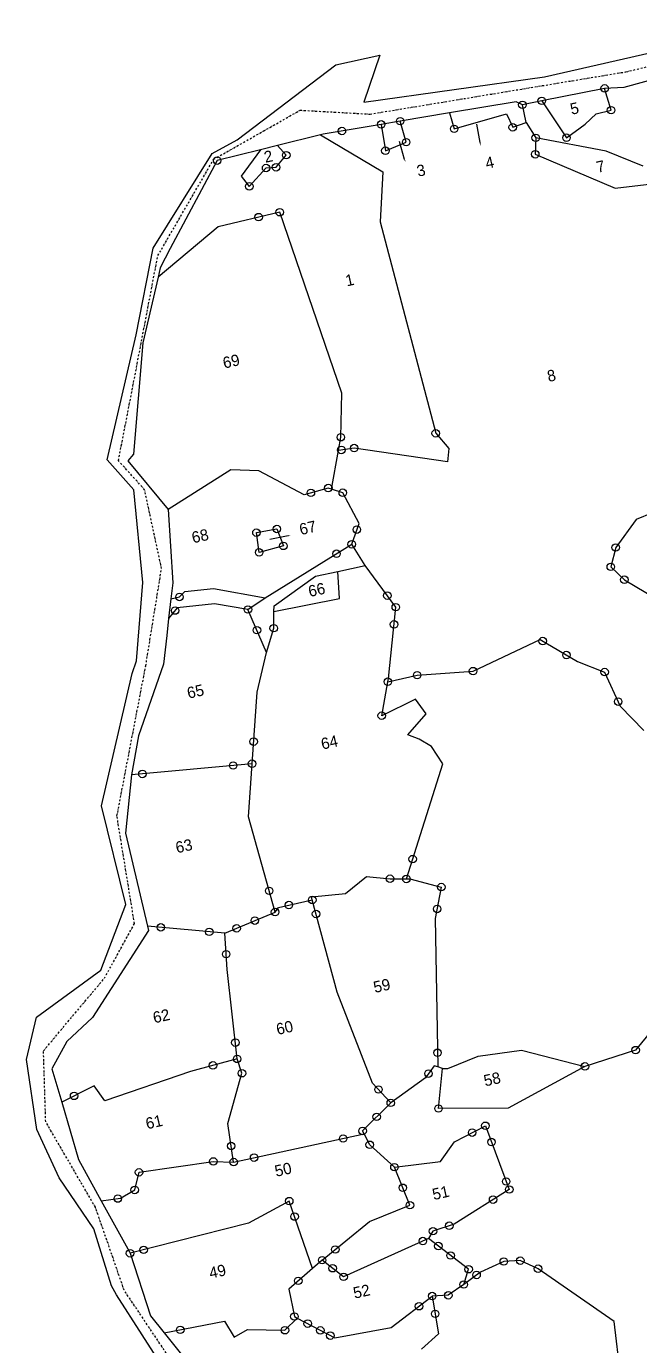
# Model space of a CAD drawing. Header units: metres. Extents: x 308144 to 311379, y 1932438 to 1934417.
# Drawn here: x 308144 to 308645, y 1933107 to 1934184 of the extents above; entities that cross this region are included whole.
import ezdxf

# ---------------------------------------------------------------- set-up
doc = ezdxf.new("R2010")
doc.units = ezdxf.units.M
doc.header["$LTSCALE"] = 0.3
doc.linetypes.add('DASHDOT', pattern=[1, 0.5, -0.25, 0, -0.25])
doc.layers.get('0').update_dxf_attribs({"linetype": 'CONTINUOUS'})
for name, color, linetype in [('OFF', 1, 'CONTINUOUS'), ('POLY_PARCEL', 6, 'CONTINUOUS'), ('POLY_WATER', 4, 'CONTINUOUS'), ('TEXT_PARCEL', 7, 'CONTINUOUS'), ('V_BOUND_STREAM_LINE', 7, 'DASHDOT')]:
    doc.layers.add(name, color=color, linetype=linetype)
doc.styles.get("Standard").update_dxf_attribs({"font": ''})
doc.styles.get('Standard').set_extended_font_data('Kruti Dev 050')

msp = doc.modelspace()

# ---------------------------------------------------------------- linework, layer by layer
for points in [[(308514.2, 1934089.4), (308511.7, 1934104.5)], [(308452.6, 1934075.7), (308448.4, 1934090.4)], [(308357.4, 1933768.4), (308342.5, 1933765.5)]]:
    msp.add_lwpolyline(points)
for centre in [(308616, 1934133.7), (308548.8, 1934120.3), (308564.6, 1934123.5), (308621.2, 1934115.9), (308449, 1934106.9), (308401.4, 1934098.9), (308433.5, 1934104.3), (308493.1, 1934100.7), (308540.9, 1934101.9), (308453.9, 1934089.8), (308559.7, 1934093.3), (308584.8, 1934093.4), (308299.5, 1934074.7), (308356, 1934079.2), (308436.9, 1934082.8), (308559.3, 1934079.9), (308339.5, 1934068.7), (308347.6, 1934069.3), (308325.8, 1934053.7), (308350.6, 1934032.6), (308333.4, 1934028.6), (308400.5, 1933848.9), (308478, 1933852.1), (308401, 1933838.5), (308411.4, 1933840.1), (308376.1, 1933803.5), (308390.3, 1933807.4), (308402.1, 1933803.6), (308331.6, 1933771), (308348.3, 1933774), (308413.6, 1933773.5), (308353.6, 1933760.2), (308409.4, 1933761.5), (308333.8, 1933754.9), (308397, 1933753.8), (308625, 1933758.9), (308621, 1933743.1), (308632.1, 1933732.6), (308268.8, 1933718.5), (308438.5, 1933719.6), (308265.2, 1933707.4), (308324.7, 1933708.3), (308445.4, 1933710.2), (308444, 1933696.1), (308332, 1933691.4), (308345.7, 1933693), (308565.4, 1933682.5), (308584.8, 1933671.1), (308462.9, 1933654.7), (308508.5, 1933658), (308616, 1933657.2), (308438.9, 1933649.3), (308627, 1933633.1), (308433.9, 1933621.6), (308329.3, 1933600.4), (308312.6, 1933580.9), (308328, 1933582.4), (308238.5, 1933574), (308459.2, 1933504.5), (308440.7, 1933488.5), (308454.1, 1933488.3), (308482.6, 1933481.7), (308342, 1933478.6), (308377.2, 1933471.2), (308346.8, 1933461.3), (308358.1, 1933467), (308380.3, 1933459.7), (308479.2, 1933463.8), (308253.5, 1933448.8), (308315.4, 1933448), (308330.3, 1933454.3), (308293.1, 1933445.1), (308306.9, 1933426.9), (308314.4, 1933354.7), (308315.9, 1933341.4), (308479.5, 1933346.4), (308641.3, 1933348.6), (308296.1, 1933336.1), (308319.8, 1933329.7), (308472.1, 1933329.4), (308599.9, 1933335.3), (308182.7, 1933311.2), (308431.3, 1933316.4), (308441.3, 1933305.5), (308480.3, 1933300.9), (308429.8, 1933294.1), (308518.6, 1933286.8), (308402.4, 1933276.4), (308418.3, 1933282.6), (308507.8, 1933281.2), (308311, 1933270.3), (308424.1, 1933271.3), (308523.6, 1933273.5), (308296.4, 1933257.7), (308313, 1933257.2), (308329.7, 1933260.8), (308235.7, 1933248.8), (308444.3, 1933253), (308232.2, 1933234.4), (308451.2, 1933236.2), (308535.6, 1933241.3), (308538.1, 1933234.8), (308218.4, 1933227.4), (308358.4, 1933225.3), (308457, 1933222), (308524.9, 1933226.5), (308362.8, 1933212.7), (308475.8, 1933200.8), (308489.1, 1933205.2), (308467.5, 1933192.7), (308228.4, 1933182.7), (308239.5, 1933185.5), (308396, 1933185.8), (308480.2, 1933188.6), (308490.2, 1933180.9), (308385.3, 1933177.1), (308393.8, 1933170.5), (308504.9, 1933169.7), (308533.6, 1933176), (308547.1, 1933176.7), (308561.6, 1933170.1), (308365.8, 1933160.2), (308402.8, 1933163.5), (308500.9, 1933157.2), (308511.4, 1933165), (308475.1, 1933147.8), (308488.3, 1933148.4), (308464.4, 1933139.5), (308362.6, 1933131.1), (308373.5, 1933125.3), (308477.6, 1933133.3), (308269.4, 1933120.2), (308354.9, 1933119.9), (308383.8, 1933119.8), (308391.9, 1933115.5)]:
    msp.add_circle(centre, 3.06)
for points in [[(308514.6, 1934089.5), (308514.6, 1934087), (308513.8, 1934089.4)], [(308453, 1934075.8), (308453.3, 1934073.3), (308452.2, 1934075.6)], [(308357.4, 1933768.8), (308359.9, 1933768.9), (308357.5, 1933768)]]:
    msp.add_solid(points)
at = {"layer": 'OFF'}
msp.add_line((308396.5, 1934152.8), (308432.5, 1934160.8), dxfattribs=at)
at = {"layer": 'POLY_PARCEL'}
for p, q in [((308621.2, 1934115.9), (308616, 1934133.7)), ((308551.8, 1934105.9), (308548.8, 1934120.3)), ((308564.6, 1934123.5), (308584.8, 1934093.4)), ((308489.3, 1934113.7), (308493.1, 1934100.7)), ((308493.1, 1934100.7), (308535.8, 1934113)), ((308535.8, 1934113), (308540.9, 1934101.9)), ((308600, 1934104.6), (308609, 1934112.9)), ((308609, 1934112.9), (308621.2, 1934115.9)), ((308433.5, 1934104.3), (308436.9, 1934082.8)), ((308453.9, 1934089.8), (308449, 1934106.9)), ((308540.9, 1934101.9), (308551.8, 1934105.9)), ((308551.8, 1934105.9), (308559.7, 1934093.3)), ((308584.8, 1934093.4), (308600, 1934104.6)), ((308356, 1934079.2), (308348.9, 1934087)), ((308384, 1934095.8), (308434.7, 1934065.6)), ((308436.9, 1934082.8), (308453.9, 1934089.8)), ((308559.7, 1934093.3), (308559.3, 1934079.9)), ((308617.1, 1934082.5), (308559.7, 1934093.3)), ((308335, 1934083.6), (308319, 1934061.9)), ((308347.6, 1934069.3), (308356, 1934079.2)), ((308559.3, 1934079.9), (308624.7, 1934052.1)), ((308647.5, 1934070.1), (308617.1, 1934082.5)), ((308325.8, 1934053.7), (308339.5, 1934068.7)), ((308339.5, 1934068.7), (308347.6, 1934069.3)), ((308434.7, 1934065.6), (308432.6, 1934024.7)), ((308319, 1934061.9), (308325.8, 1934053.7)), ((308624.7, 1934052.1), (308671.4, 1934057.7)), ((308350.6, 1934032.6), (308300.3, 1934020.7)), ((308401.4, 1933884.8), (308350.6, 1934032.6)), ((308432.6, 1934024.7), (308478, 1933852.1)), ((308300.3, 1934020.7), (308251.3, 1933979.7)), ((308400.5, 1933848.9), (308401.4, 1933884.8)), ((308478, 1933852.1), (308488.7, 1933839.8)), ((308398.5, 1933838.1), (308400.5, 1933848.9)), ((308411.4, 1933840.1), (308398.5, 1933838.1)), ((308487.7, 1933828.7), (308411.4, 1933840.1)), ((308488.7, 1933839.8), (308487.7, 1933828.7)), ((308392.9, 1933806.6), (308398.5, 1933838.1)), ((308310.6, 1933822.2), (308259.4, 1933790)), ((308333.6, 1933821.6), (308310.6, 1933822.2)), ((308370.6, 1933802), (308333.6, 1933821.6)), ((308390.3, 1933807.4), (308370.6, 1933802)), ((308392.9, 1933806.6), (308390.3, 1933807.4)), ((308402.1, 1933803.6), (308392.9, 1933806.6)), ((308415.4, 1933778.5), (308402.1, 1933803.6)), ((308694.6, 1933803.6), (308641.8, 1933781.7)), ((308331.6, 1933771), (308348.3, 1933774)), ((308348.3, 1933774), (308353.6, 1933760.2)), ((308409.4, 1933761.5), (308415.4, 1933778.5)), ((308641.8, 1933781.7), (308625, 1933758.9)), ((308333.8, 1933754.9), (308331.6, 1933771)), ((308353.6, 1933760.2), (308333.8, 1933754.9)), ((308338.7, 1933717.8), (308409.4, 1933761.5)), ((308420.4, 1933744.1), (308409.4, 1933761.5)), ((308625, 1933758.9), (308621, 1933743.1)), ((308398, 1933739.3), (308420.4, 1933744.1)), ((308445.4, 1933710.2), (308420.4, 1933744.1)), ((308621, 1933743.1), (308632.1, 1933732.6)), ((308346, 1933711.3), (308379.9, 1933735.4)), ((308379.9, 1933735.4), (308398, 1933739.3)), ((308399.4, 1933717.3), (308398, 1933739.3)), ((308632.1, 1933732.6), (308735.1, 1933671.2)), ((308268.8, 1933718.5), (308273.2, 1933723)), ((308273.2, 1933723), (308296.6, 1933725.5)), ((308296.6, 1933725.5), (308338.7, 1933717.8)), ((308267, 1933709.7), (308259.9, 1933700.9)), ((308261.7, 1933717.1), (308268.8, 1933718.5)), ((308297.3, 1933712.8), (308267, 1933709.7)), ((308324.7, 1933708.3), (308297.3, 1933712.8)), ((308324.7, 1933708.3), (308338.7, 1933717.8)), ((308345.9, 1933706.7), (308399.4, 1933717.3)), ((308345.9, 1933706.7), (308346, 1933711.3)), ((308439.4, 1933651.9), (308445.4, 1933710.2)), ((308339.8, 1933673.3), (308324.7, 1933708.3)), ((308345.7, 1933693), (308345.9, 1933706.7)), ((308339.8, 1933673.3), (308345.7, 1933693)), ((308508.5, 1933658), (308563.2, 1933683.7)), ((308563.2, 1933683.7), (308593.9, 1933665.8)), ((308332.1, 1933640.8), (308339.8, 1933673.3)), ((308462.9, 1933654.7), (308508.5, 1933658)), ((308593.9, 1933665.8), (308616, 1933657.2)), ((308616, 1933657.2), (308628.7, 1933629.3)), ((308433.9, 1933621.6), (308438.9, 1933649.3)), ((308438.9, 1933649.3), (308462.9, 1933654.7)), ((308438.9, 1933649.3), (308439.4, 1933651.9)), ((308328, 1933582.4), (308332.1, 1933640.8)), ((308461.4, 1933635.1), (308433.9, 1933621.6)), ((308470.3, 1933623.2), (308461.4, 1933635.1)), ((308455.3, 1933605.9), (308470.3, 1933623.2)), ((308628.7, 1933629.3), (308648, 1933609.4)), ((308464.6, 1933602.5), (308455.3, 1933605.9)), ((308474.5, 1933596.3), (308464.6, 1933602.5)), ((308483.9, 1933582.3), (308474.5, 1933596.3)), ((308328, 1933582.4), (308229.6, 1933573.2)), ((308325.2, 1933539.1), (308328, 1933582.4)), ((308454.1, 1933488.3), (308483.9, 1933582.3)), ((308346.8, 1933461.3), (308325.2, 1933539.1)), ((308404.4, 1933476.4), (308421.6, 1933490.4)), ((308421.6, 1933490.4), (308440.7, 1933488.5)), ((308440.7, 1933488.5), (308454.1, 1933488.3)), ((308454.1, 1933488.3), (308456.8, 1933488.3)), ((308456.8, 1933488.3), (308482.6, 1933481.7)), ((308376.5, 1933473.8), (308404.4, 1933476.4)), ((308377.2, 1933471.2), (308376.5, 1933473.8)), ((308482.6, 1933481.7), (308477.7, 1933456)), ((308346.8, 1933461.3), (308349.5, 1933465.1)), ((308349.5, 1933465.1), (308377.2, 1933471.2)), ((308397.6, 1933395.9), (308377.2, 1933471.2)), ((308305.9, 1933444), (308346.8, 1933461.3)), ((308477.7, 1933456), (308479.7, 1933334.8)), ((308305.9, 1933444), (308242.6, 1933449.8)), ((308307.6, 1933414.5), (308305.9, 1933444)), ((308315.9, 1933341.4), (308307.6, 1933414.5)), ((308691.6, 1933410.3), (308641.3, 1933348.6)), ((308426.5, 1933321.7), (308397.6, 1933395.9)), ((308487.9, 1933333.6), (308512.7, 1933343.5)), ((308512.7, 1933343.5), (308548.2, 1933348.5)), ((308548.2, 1933348.5), (308599.9, 1933335.3)), ((308641.3, 1933348.6), (308599.9, 1933335.3)), ((308315.9, 1933341.4), (308277.7, 1933331.2)), ((308319.8, 1933329.7), (308315.9, 1933341.4)), ((308476.7, 1933335.8), (308469.6, 1933325.9)), ((308479.7, 1933334.8), (308476.7, 1933335.8)), ((308483.5, 1933333.5), (308479.7, 1933334.8)), ((308480.3, 1933300.9), (308483.5, 1933333.5)), ((308483.5, 1933333.5), (308487.9, 1933333.6)), ((308599.9, 1933335.3), (308537.2, 1933301.1)), ((308277.7, 1933331.2), (308207.7, 1933307.1)), ((308308.2, 1933288.8), (308319.8, 1933329.7)), ((308441.3, 1933305.5), (308426.5, 1933321.7)), ((308469.6, 1933325.9), (308441.3, 1933305.5)), ((308199, 1933319.5), (308172.6, 1933306)), ((308207.7, 1933307.1), (308199, 1933319.5)), ((308418.3, 1933282.6), (308441.3, 1933305.5)), ((308537.2, 1933301.1), (308480.3, 1933300.9)), ((308313, 1933257.2), (308308.2, 1933288.8)), ((308313, 1933257.2), (308419.6, 1933280.1)), ((308419.6, 1933280.1), (308418.3, 1933282.6)), ((308424.1, 1933271.3), (308419.6, 1933280.1)), ((308493.5, 1933273.8), (308518.6, 1933286.8)), ((308518.6, 1933286.8), (308538.1, 1933234.8)), ((308444.3, 1933253), (308424.1, 1933271.3)), ((308481.9, 1933257.6), (308493.5, 1933273.8)), ((308235.7, 1933248.8), (308296.4, 1933257.7)), ((308296.4, 1933257.7), (308313, 1933257.2)), ((308444.3, 1933253), (308481.9, 1933257.6)), ((308232.2, 1933234.4), (308235.7, 1933248.8)), ((308457, 1933222), (308444.3, 1933253)), ((308204.9, 1933225.6), (308220.7, 1933227.7)), ((308220.7, 1933227.7), (308232.2, 1933234.4)), ((308358.4, 1933225.3), (308325.2, 1933207.3)), ((308377.3, 1933170.2), (308358.4, 1933225.3)), ((308538.1, 1933234.8), (308493.1, 1933206.5)), ((308424, 1933208.6), (308457, 1933222)), ((308325.2, 1933207.3), (308228.4, 1933182.7)), ((308385.3, 1933177.1), (308424, 1933208.6)), ((308493.1, 1933206.5), (308475.8, 1933200.8)), ((308472, 1933194.8), (308402.8, 1933163.5)), ((308475.8, 1933200.8), (308472, 1933194.8)), ((308504.9, 1933169.7), (308472, 1933194.8)), ((308385.3, 1933177.1), (308377.3, 1933170.2)), ((308402.8, 1933163.5), (308385.3, 1933177.1)), ((308533.6, 1933176), (308514.5, 1933167.3)), ((308547.1, 1933176.7), (308533.6, 1933176)), ((308561.6, 1933170.1), (308547.1, 1933176.7)), ((308377.3, 1933170.2), (308358.1, 1933153.5)), ((308500.9, 1933157.2), (308504.9, 1933169.7)), ((308514.5, 1933167.3), (308500.9, 1933157.2)), ((308623.7, 1933127.1), (308561.6, 1933170.1)), ((308358.1, 1933153.5), (308362.6, 1933131.1)), ((308500.9, 1933157.2), (308488.3, 1933148.4)), ((308441.7, 1933122.1), (308475.1, 1933147.8)), ((308488.3, 1933148.4), (308475.1, 1933147.8)), ((308475.1, 1933147.8), (308480.4, 1933116.9)), ((308354.9, 1933119.9), (308365, 1933129.8)), ((308362.6, 1933131.1), (308365, 1933129.8)), ((308365, 1933129.8), (308395.5, 1933113.6)), ((308256.2, 1933117.7), (308305.4, 1933127.2)), ((308305.4, 1933127.2), (308313.5, 1933114.1)), ((308313.5, 1933114.1), (308324.4, 1933120.5)), ((308324.4, 1933120.5), (308354.9, 1933119.9)), ((308395.5, 1933113.6), (308441.7, 1933122.1)), ((308480.4, 1933116.9), (308466.3, 1933104.5)), ((308631.9, 1933057.8), (308623.7, 1933127.1))]:
    msp.add_line(p, q, dxfattribs=at)
at = {"layer": 'POLY_WATER'}
for p, q in [((308811.7, 1934184.3), (308631.7, 1934134.4)), ((308567, 1934143.1), (308728, 1934179.8)), ((308315.8, 1934091.8), (308396.5, 1934152.8)), ((308432.5, 1934160.8), (308419.2, 1934122.5)), ((308419.2, 1934122.5), (308567, 1934143.1)), ((308616, 1934133.7), (308564.6, 1934123.5)), ((308631.7, 1934134.4), (308616, 1934133.7)), ((308543.6, 1934122.8), (308489.3, 1934113.7)), ((308548.8, 1934120.3), (308543.6, 1934122.8)), ((308564.6, 1934123.5), (308548.8, 1934120.3)), ((308489.3, 1934113.7), (308449, 1934106.9)), ((308433.5, 1934104.3), (308386.2, 1934096.3)), ((308449, 1934106.9), (308433.5, 1934104.3)), ((308295.5, 1934080.4), (308315.8, 1934091.8)), ((308348.9, 1934087), (308335, 1934083.6)), ((308384, 1934095.8), (308348.9, 1934087)), ((308386.2, 1934096.3), (308384, 1934095.8)), ((308247.3, 1934003.3), (308295.5, 1934080.4)), ((308335, 1934083.6), (308299.5, 1934074.7)), ((308299.5, 1934074.7), (308261.2, 1934003)), ((308233.3, 1933932.4), (308247.3, 1934003.3)), ((308261.2, 1934003), (308253, 1933987.1)), ((308251.3, 1933979.7), (308238.9, 1933926)), ((308253, 1933987.1), (308251.3, 1933979.7)), ((308209.6, 1933830.4), (308233.3, 1933932.4)), ((308238.9, 1933926), (308231.2, 1933835.1)), ((308231.5, 1933806), (308209.6, 1933830.4)), ((308231.2, 1933835.1), (308226.6, 1933829.6)), ((308226.6, 1933829.6), (308259.4, 1933790)), ((308238.7, 1933730.4), (308231.5, 1933806)), ((308259.4, 1933790), (308263.2, 1933730.1)), ((308233.6, 1933666.3), (308238.7, 1933730.4)), ((308263.2, 1933730.1), (308261.7, 1933717.1)), ((308261.7, 1933717.1), (308259.9, 1933700.9)), ((308259.9, 1933700.9), (308258.4, 1933687)), ((308258.4, 1933687), (308255.7, 1933663.6)), ((308230.1, 1933656), (308233.6, 1933666.3)), ((308205.1, 1933548), (308230.1, 1933656)), ((308255.7, 1933663.6), (308235.3, 1933605.2)), ((308235.3, 1933605.2), (308229.6, 1933573.2)), ((308229.6, 1933573.2), (308224.8, 1933525.6)), ((308224.9, 1933467.5), (308205.1, 1933548)), ((308224.8, 1933525.6), (308242.6, 1933449.8)), ((308204.6, 1933413.9), (308224.9, 1933467.5)), ((308243.4, 1933446.3), (308197.8, 1933375.3)), ((308242.6, 1933449.8), (308243.4, 1933446.3)), ((308151.9, 1933375.6), (308204.6, 1933413.9)), ((308143.7, 1933340.8), (308151.9, 1933375.6)), ((308197.8, 1933375.3), (308176.8, 1933355.7)), ((308176.8, 1933355.7), (308164.5, 1933333.4)), ((308152.2, 1933283.7), (308143.7, 1933340.8)), ((308164.5, 1933333.4), (308172.6, 1933306)), ((308172.6, 1933306), (308186.2, 1933259.4)), ((308170.4, 1933244.4), (308152.2, 1933283.7)), ((308186.2, 1933259.4), (308204.9, 1933225.6)), ((308198.7, 1933202.6), (308170.4, 1933244.4)), ((308204.9, 1933225.6), (308228, 1933183.9)), ((308213.3, 1933156.1), (308198.7, 1933202.6)), ((308228, 1933183.9), (308228.4, 1933182.7)), ((308228.4, 1933182.7), (308245, 1933131.6)), ((308217.4, 1933148.9), (308213.3, 1933156.1)), ((308269.8, 1933066.9), (308217.4, 1933148.9)), ((308245, 1933131.6), (308256.2, 1933117.7)), ((308256.2, 1933117.7), (308285.7, 1933081.1))]:
    msp.add_line(p, q, dxfattribs=at)
at = {"layer": 'V_BOUND_STREAM_LINE', "ltscale": 10}
for p, q in [((308633.4, 1934147.2), (308747.6, 1934174.6)), ((308424.4, 1934112.7), (308633.4, 1934147.2)), ((308296.7, 1934075.8), (308367.3, 1934115.9)), ((308367.3, 1934115.9), (308424.4, 1934112.7)), ((308251.1, 1933997.2), (308296.7, 1934075.8)), ((308232.5, 1933899.8), (308251.1, 1933997.2)), ((308218.9, 1933829.8), (308232.5, 1933899.8)), ((308240.3, 1933806), (308218.9, 1933829.8)), ((308254.1, 1933741.8), (308240.3, 1933806)), ((308241.2, 1933662.2), (308254.1, 1933741.8)), ((308217.7, 1933539.6), (308241.2, 1933662.2)), ((308232, 1933451.9), (308217.7, 1933539.6)), ((308207.4, 1933407.2), (308232, 1933451.9)), ((308157.7, 1933348), (308207.4, 1933407.2)), ((308159.5, 1933290.1), (308157.7, 1933348)), ((308200.1, 1933220.3), (308159.5, 1933290.1)), ((308223.6, 1933152.5), (308200.1, 1933220.3)), ((308278.7, 1933070.3), (308223.6, 1933152.5))]:
    msp.add_line(p, q, dxfattribs=at)

# ---------------------------------------------------------------- texts
at = {"layer": 'TEXT_PARCEL'}
for s, p in [('5', (308589, 1934112.1)), ('2', (308339, 1934072.9)), ('4', (308519.7, 1934067.9)), ('3', (308463.7, 1934061.5)), ('7', (308610.3, 1934064.7)), ('1', (308405.4, 1933972)), ('69', (308305.3, 1933904.9)), ('8', (308570.2, 1933894)), ('68', (308279.9, 1933762.3)), ('67', (308367.8, 1933769)), ('66', (308375.1, 1933718.4)), ('65', (308276.1, 1933635.4)), ('64', (308385.5, 1933593.8)), ('63', (308266.7, 1933509.2)), ('59', (308428.3, 1933395.2)), ('62', (308248.2, 1933370.4)), ('60', (308348.9, 1933360.9)), ('58', (308518.4, 1933318.9)), ('61', (308242.3, 1933283.9)), ('50', (308347.7, 1933245.1)), ('51', (308476.4, 1933226.1)), ('49', (308294.1, 1933161.9)), ('52', (308411.8, 1933145.6))]:
    msp.add_text(s, height=9.25, rotation=12.6142, dxfattribs=at).set_placement(p)

doc.saveas('drawing.dxf')
